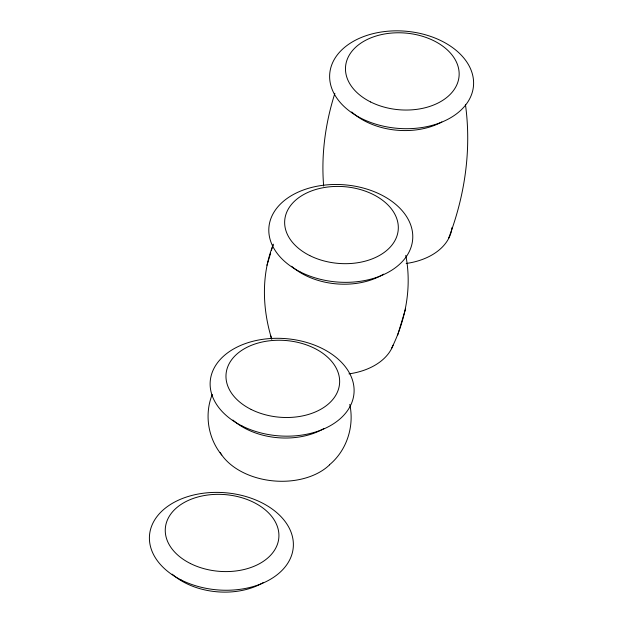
<?xml version="1.0" encoding="UTF-8"?>
<svg xmlns="http://www.w3.org/2000/svg" width="623" height="623" viewBox="0 0 623 623"><rect width="100%" height="100%" fill="white"/><g stroke="black" fill="none" stroke-linecap="round" stroke-linejoin="round"><path stroke-width="0.93" d="M273.061 245.057C261.387 274.541 262.299 307.661 271.293 337.689M391.4 348.678C405.814 320.012 411.982 287.102 405.783 255.36M397.63 335.244L405.612 308.782M212.279 394.429C204.165 414.365 208.043 438.413 221.741 454.985M266.956 265.266L270.647 253.102M271.402 250.415L273.302 244.161M334.87 93.341C325.37 123.175 321.047 154.808 323.664 186.067M448.599 238.282C464.922 195.754 471.65 149.66 465.428 104.368M329.427 464.836C346.847 450.359 354.456 426.381 349.791 404.389M263.327 582.56A62.565 42.271 4.8 0 1 172.189 574.157M324.046 428.468A62.565 42.271 4.8 0 1 232.909 420.066M329.536 464.89A62.565 42.271 4.8 0 1 271.644 480.707A62.565 42.271 4.8 0 1 220.184 452.594M383.566 274.136A62.565 42.271 4.8 0 1 291.587 266.239M393.09 345.235A62.565 42.271 4.8 0 1 348.981 373.87M271.753 339.379A62.565 42.271 4.8 0 1 270.756 335.859M441.824 121.983A62.565 42.271 4.8 0 1 351.691 111.953M451.987 227.582A62.565 42.271 4.8 0 1 406.18 263.482M190.404 563.519A56.942 38.47 4.8 0 0 278.793 538.147A56.942 38.47 4.8 0 0 197.063 497.216A56.942 38.47 4.8 0 0 190.404 563.519M181.254 580.029A72.128 48.734 4.8 0 0 293.215 547.89A72.128 48.734 4.8 0 0 189.688 496.04A72.128 48.734 4.8 0 0 181.254 580.029M251.131 409.436A56.942 38.47 4.8 0 0 339.519 384.056A56.942 38.47 4.8 0 0 257.782 343.125A56.942 38.47 4.8 0 0 251.131 409.436M241.981 425.945A72.128 48.734 4.8 0 0 353.942 393.806A72.128 48.734 4.8 0 0 250.407 341.957A72.128 48.734 4.8 0 0 241.981 425.945M300.652 272.119A72.128 48.734 4.8 0 0 412.613 239.98A72.128 48.734 4.8 0 0 309.086 188.13A72.128 48.734 4.8 0 0 300.652 272.119M309.802 255.609A56.942 38.47 4.8 0 0 398.19 230.237A56.942 38.47 4.8 0 0 316.461 189.299A56.942 38.47 4.8 0 0 309.802 255.609M361.48 118.479A72.128 48.734 4.8 0 0 473.441 86.34A72.128 48.734 4.8 0 0 369.914 34.491A72.128 48.734 4.8 0 0 361.48 118.479M370.63 101.97A56.942 38.47 4.8 0 0 459.026 76.598A56.942 38.47 4.8 0 0 377.289 35.659A56.942 38.47 4.8 0 0 370.63 101.97"/></g></svg>
